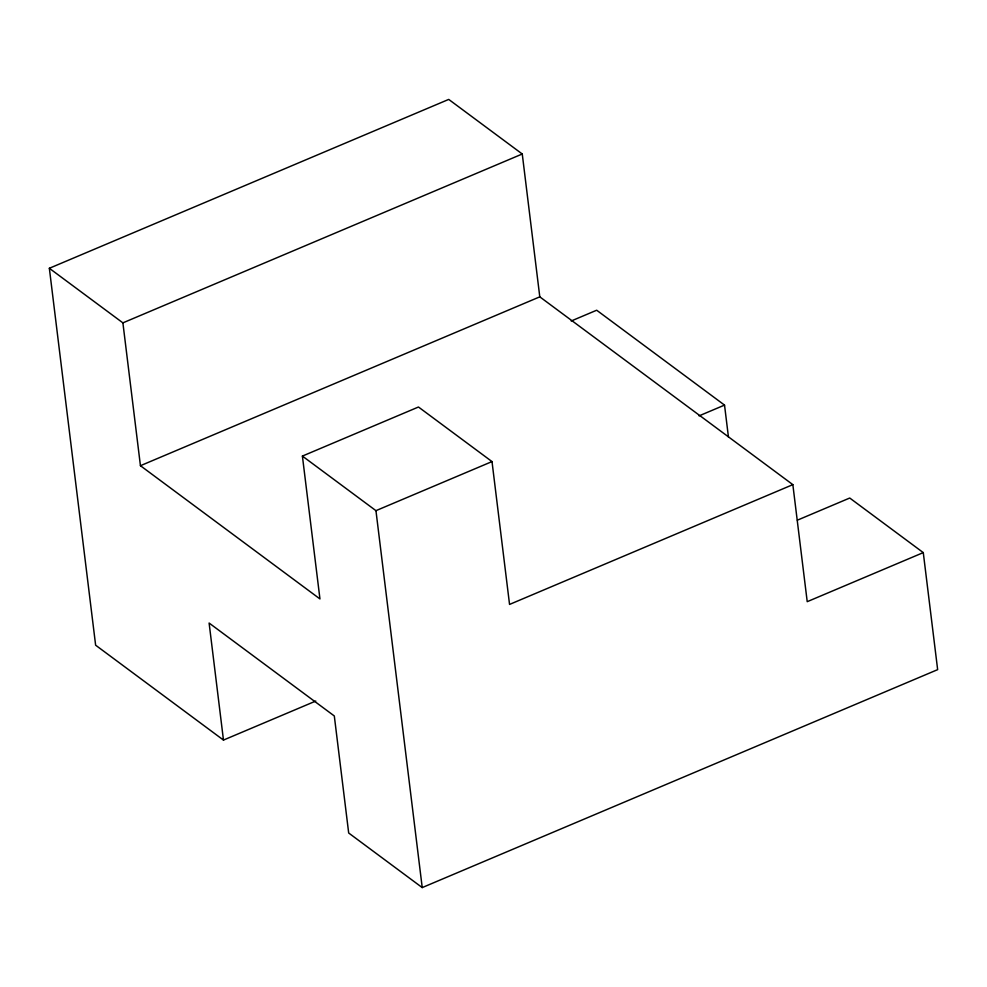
<?xml version="1.0" encoding="UTF-8"?>
<svg xmlns="http://www.w3.org/2000/svg" width="987" height="987" viewBox="0 0 987 987"><rect width="100%" height="100%" fill="white"/><g stroke="black" fill="none" stroke-linecap="round" stroke-linejoin="round"><path stroke-width="1.48" d="M223.469 740.077L95.628 645.202L49.35 268.279L448.715 99.416L522.259 153.997L539.79 296.84L792.845 484.642L807.218 601.675L923.277 552.609L937.65 669.642L422.226 887.584L348.682 833.003L334.309 715.97L209.108 623.044L223.469 740.077L315.766 701.054M49.35 268.279L122.894 322.86L522.259 153.997M122.894 322.86L140.438 465.704L539.79 296.84M571.202 320.997L596.679 310.226L724.532 405.102L728.443 437.019M140.438 465.704L319.948 598.924L302.404 456.08L418.463 407.014L492.007 461.583L509.551 604.426L792.845 484.642M302.404 456.08L375.948 510.661L492.007 461.583M699.043 415.872L724.532 405.102M797.373 520.174L849.733 498.028L923.277 552.609M375.948 510.661L422.226 887.584"/></g></svg>
